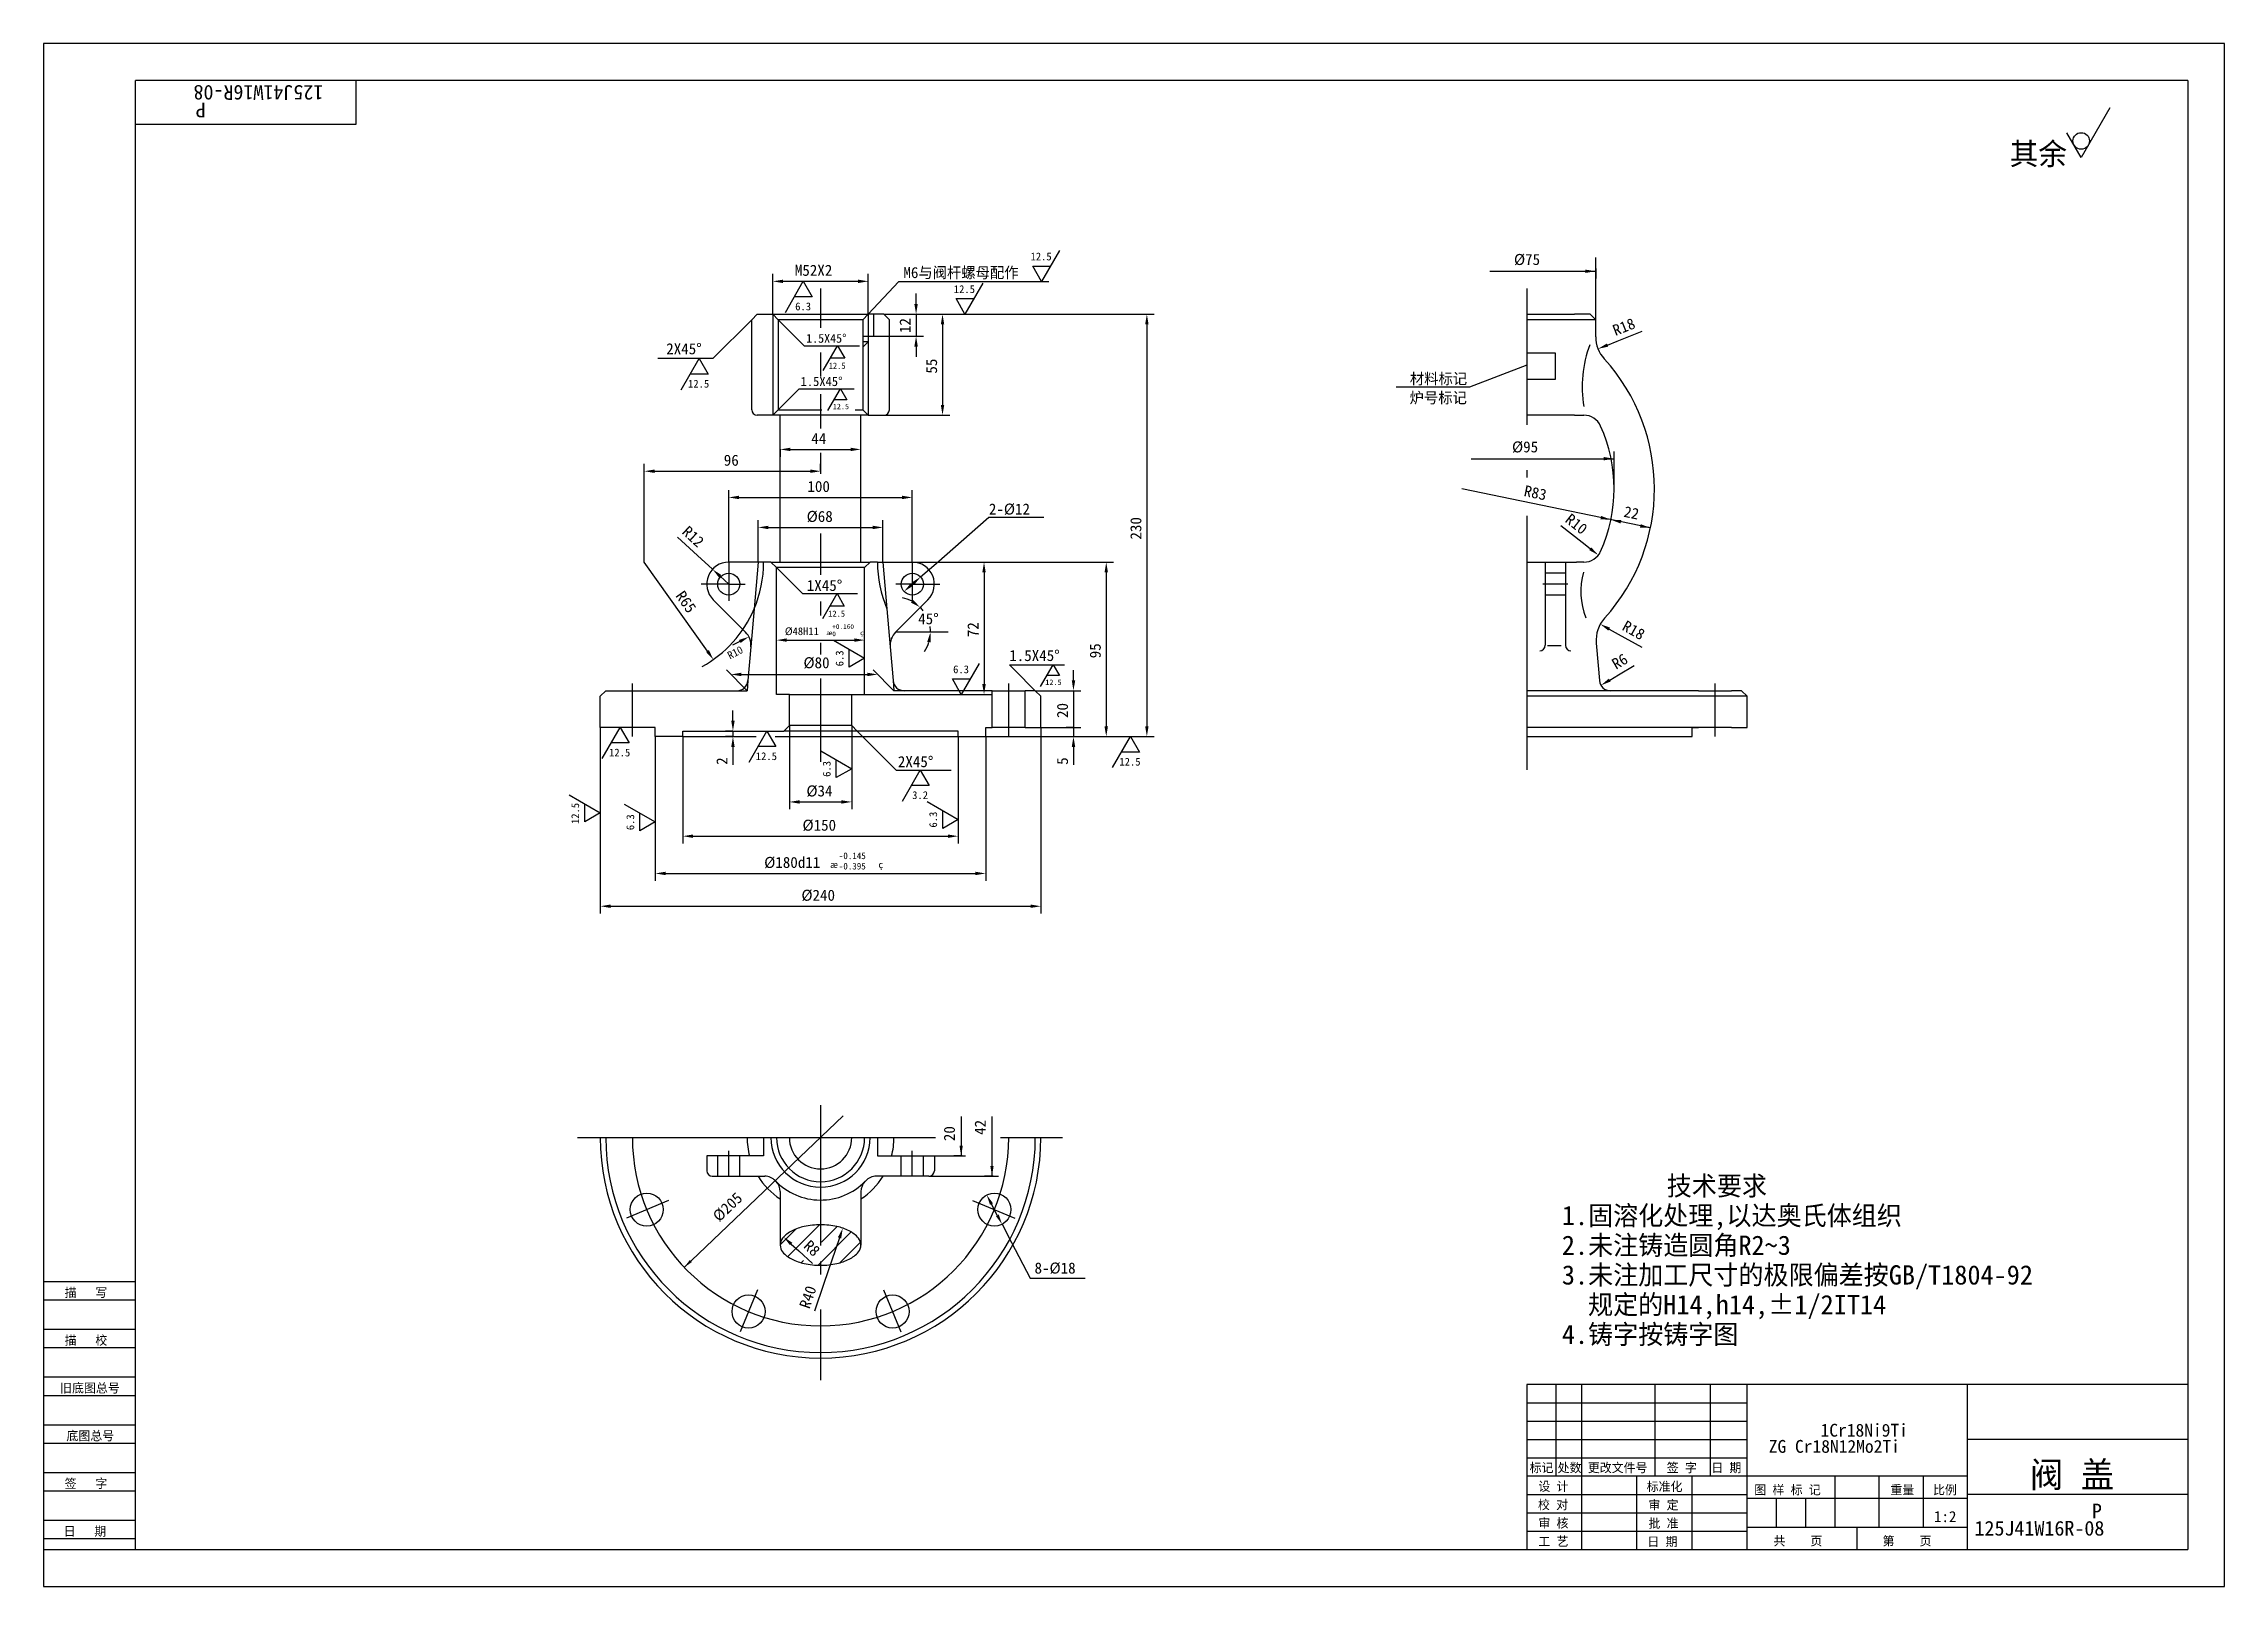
# Model space of a CAD drawing. Header units: metres. Extents: x 0 to 594, y 0 to 420.
import ezdxf

# ---------------------------------------------------------------- set-up
doc = ezdxf.new("R2010")
doc.units = ezdxf.units.M
for name, color, linetype in [('B', 3, 'Continuous'), ('C', 6, 'Continuous'), ('D', 1, 'Continuous'), ('FL', 5, 'Continuous'), ('T', 7, 'Continuous'), ('TL', 4, 'Continuous')]:
    doc.layers.add(name, color=color, linetype=linetype)

# ---------------------------------------------------------------- blocks, each defined once
blk = doc.blocks.new('TUKUN2')
at = {"layer": 'FL'}
for p, q in [((0, 420), (0, 0)), ((594, 420), (0, 420)), ((594, 0), (594, 420)), ((0, 78), (25, 78)), ((0, 70), (25, 70)), ((0, 65), (25, 65)), ((0, 57), (25, 57)), ((412, 30), (412, 55)), ((419, 10), (419, 55)), ((439, 30), (439, 55)), ((454, 30), (454, 55)), ((0, 52), (25, 52)), ((404, 50), (464, 50)), ((0, 44), (25, 44)), ((404, 45), (464, 45)), ((0, 39), (25, 39)), ((404, 40), (464, 40)), ((0, 31), (25, 31)), ((404, 35), (464, 35)), ((449, 10), (449, 30)), ((0, 26), (25, 26)), ((404, 25), (464, 25)), ((0, 18), (25, 18)), ((404, 20), (464, 20)), ((0, 13), (25, 13)), ((404, 15), (464, 15)), ((0, 0), (594, 0))]:
    blk.add_line(p, q, dxfattribs=at)
at = {"layer": 'TL'}
for p, q in [((25, 10), (25, 410)), ((584, 410), (25, 410)), ((85, 410), (85, 398)), ((584, 410), (584, 10)), ((85, 398), (25, 398)), ((0, 83), (25, 83)), ((404, 55), (404, 10)), ((584, 55), (404, 55)), ((464, 10), (464, 55)), ((524, 10), (524, 55)), ((584, 40), (524, 40)), ((524, 30), (404, 30)), ((434, 10), (434, 30)), ((488, 16), (488, 30)), ((500, 16), (500, 30)), ((512, 16), (512, 30)), ((464, 24), (524, 24)), ((472, 16), (472, 24)), ((480, 16), (480, 24)), ((584, 25), (524, 25)), ((524, 16), (464, 16)), ((494, 10), (494, 16)), ((0, 10), (584, 10))]:
    blk.add_line(p, q, dxfattribs=at)
at = {"layer": 'T'}
for s, p in [('描   写', (5.74, 78.76)), ('描   校', (5.74, 65.76)), ('旧底图总号', (4.49, 52.76)), ('底图总号', (6.22, 39.76)), ('标记', (404.75, 31.07)), ('处数', (412.38, 31.07)), ('更改文件号', (420.61, 31.07)), ('签 字', (442.1, 31.07)), ('日 期', (454.23, 31.07)), ('签   字', (5.74, 26.76)), ('校 对', (407.05, 20.99)), ('设 计', (407.14, 25.99)), ('标准化', (436.65, 25.93)), ('审 定', (437.13, 20.93)), ('图 样 标 记', (465.95, 25.04)), ('重量', (503.03, 25.04)), ('比例', (514.64, 25.04)), ('审 核', (407.14, 15.99)), ('批 准', (437.13, 15.93)), ('日   期', (5.45, 13.76)), ('工 艺', (407.14, 10.99)), ('日 期', (436.84, 10.93)), ('共    页', (471.18, 11.13)), ('第    页', (500.9, 11.13))]:
    blk.add_text(s, height=2.5, dxfattribs=at).set_placement(p)

msp = doc.modelspace()

# ---------------------------------------------------------------- linework, layer by layer
for p, q in [((200.63, 93.02), (204.89, 97.28)), ((202.67, 89.76), (211.33, 98.42)), ((210.95, 87.43), (220, 96.48)), ((211.9, 93.69), (216.16, 97.95)), ((216.9, 88.08), (222.52, 93.7)), ((206.31, 88.09), (206.97, 88.76))]:
    msp.add_line(p, q)
at = {"layer": 'B'}
for p, q in [((404.01, 335.84), (411.75, 335.84)), ((411.75, 335.84), (411.75, 328.57)), ((411.75, 328.57), (404.01, 328.57)), ((194.62, 278.84), (193.53, 266.13)), ((228.62, 278.84), (229.71, 266.13)), ((414.51, 275.84), (409.01, 275.84)), ((414.51, 269.84), (409.01, 269.84)), ((183.62, 111.67), (183.62, 117.17)), ((189.62, 111.67), (189.62, 117.17)), ((233.62, 111.67), (233.62, 117.17)), ((239.62, 111.67), (239.62, 117.17))]:
    msp.add_line(p, q, dxfattribs=at)
at = {"layer": 'C'}
for p, q in [((211.62, 353.3), (211.62, 342.67)), ((404.01, 353.3), (404.01, 316.24)), ((211.62, 335.94), (211.62, 329.37)), ((211.62, 324.54), (211.62, 315.23)), ((211.62, 308.63), (211.62, 302.86)), ((404.01, 303.84), (404.01, 301.84)), ((404.01, 291.43), (404.01, 222.31)), ((211.62, 286.66), (211.62, 275.35)), ((186.62, 278.84), (186.62, 268.34)), ((236.62, 278.84), (236.62, 268.34)), ((186.62, 272.84), (179.12, 272.84)), ((186.62, 272.84), (191.12, 272.84)), ((211.62, 268.14), (211.62, 264.27)), ((236.62, 272.84), (232.12, 272.84)), ((236.62, 272.84), (244.12, 272.84)), ((415.2, 272.84), (408.35, 272.84)), ((211.62, 256.83), (211.62, 253.74)), ((160.37, 231.34), (160.37, 245.78)), ((211.62, 247.17), (211.62, 224.51)), ((262.87, 231.34), (262.87, 245.78)), ((455.26, 231.34), (455.26, 245.78)), ((211.62, 130.99), (211.62, 92.8)), ((145.43, 122.17), (242.95, 122.17)), ((260.64, 122.17), (277.54, 122.17)), ((186.62, 111.67), (186.62, 118.56)), ((236.62, 111.67), (236.62, 118.56)), ((170.22, 105.02), (158.73, 100.27)), ((253.03, 105.02), (264.52, 100.27)), ((211.62, 88.46), (211.62, 84.94)), ((194.47, 80.77), (189.72, 69.28)), ((228.77, 80.77), (233.53, 69.28)), ((211.62, 75.38), (211.62, 56.13))]:
    msp.add_line(p, q, dxfattribs=at)
msp.add_arc((211.62, 122.17), 51.25, 180, 0, dxfattribs=at)
at = {"layer": 'D'}
for p, q in [((562.81, 402.52), (555, 389)), ((562.81, 402.52), (555, 389)), ((555, 389), (551.1, 395.76)), ((555, 389), (551.1, 395.76)), ((276.72, 363.67), (271.85, 355.22)), ((198.62, 346.34), (198.62, 357.29)), ((224.62, 346.34), (224.62, 357.29)), ((269.41, 359.45), (274.28, 359.45)), ((271.85, 355.22), (269.41, 359.45)), ((393.96, 358.03), (422.76, 358.03)), ((422.76, 344.84), (422.76, 361.75)), ((422.76, 358.8), (422.76, 356.03)), ((201.42, 355.29), (221.82, 355.29)), ((202.05, 346.84), (206.93, 355.29)), ((209.37, 351.06), (204.49, 351.06)), ((206.93, 355.29), (209.37, 351.06)), ((224.62, 346.34), (232.96, 355.22)), ((232.96, 355.22), (273.8, 355.22)), ((237.64, 349.14), (237.64, 351.94)), ((250.96, 346.34), (248.52, 350.57)), ((248.52, 350.57), (253.4, 350.57)), ((255.83, 354.79), (250.96, 346.34)), ((192.87, 344.84), (182.27, 334.24)), ((200.12, 344.84), (207.19, 337.77)), ((228.87, 346.34), (239.64, 346.34)), ((237.64, 346.34), (237.64, 340.34)), ((239.64, 346.34), (246.85, 346.34)), ((246.85, 346.34), (302.5, 346.34)), ((226.12, 340.34), (239.64, 340.34)), ((244.85, 343.54), (244.85, 321.64)), ((300.5, 343.54), (300.5, 234.14)), ((425.99, 337.94), (428.6, 338.97)), ((428.6, 338.97), (435.46, 341.68)), ((182.27, 334.24), (167.27, 334.24)), ((173.69, 325.79), (178.57, 334.24)), ((178.57, 334.24), (181, 330.01)), ((207.19, 337.77), (222.19, 337.77)), ((212.36, 331.01), (216.26, 337.77)), ((218.22, 334.39), (214.31, 334.39)), ((216.26, 337.77), (218.22, 334.39)), ((237.64, 337.54), (237.64, 334.74)), ((181, 330.01), (176.13, 330.01)), ((404.01, 332.42), (388.42, 326.47)), ((200.12, 320.34), (205.78, 326)), ((205.78, 326), (220.78, 326)), ((213.65, 320.08), (217.06, 326)), ((218.77, 323.04), (215.36, 323.04)), ((217.06, 326), (218.77, 323.04)), ((388.42, 326.47), (368.42, 326.47)), ((228.87, 318.84), (246.85, 318.84)), ((200.62, 309.64), (200.62, 307.53)), ((203.42, 309.53), (219.82, 309.53)), ((222.62, 309.53), (222.62, 311.53)), ((427.76, 305.01), (427.76, 309)), ((163.62, 283.34), (163.62, 305.59)), ((166.42, 303.59), (208.82, 303.59)), ((211.62, 303.59), (211.62, 305.59)), ((388.83, 307), (427.76, 307)), ((427.76, 298.84), (427.76, 307)), ((186.62, 278.84), (186.62, 298.45)), ((236.62, 278.84), (236.62, 298.45)), ((437.66, 288.15), (386.26, 298.84)), ((189.42, 296.45), (233.82, 296.45)), ((243.09, 278.51), (257.45, 291.09)), ((257.45, 291.09), (272.45, 291.09)), ((178.08, 280.69), (172.65, 285.68)), ((194.62, 278.84), (194.62, 290.29)), ((197.42, 288.29), (225.82, 288.29)), ((228.62, 278.84), (228.62, 290.29)), ((419.06, 284.21), (413.26, 288.76)), ((163.62, 278.84), (163.62, 283.34)), ((182.21, 276.9), (178.08, 280.69)), ((421.27, 282.48), (419.06, 284.21)), ((180.82, 254.63), (163.62, 278.84)), ((184.27, 275.01), (186.62, 272.84)), ((199.62, 277.34), (206.69, 270.27)), ((236.62, 278.84), (258.15, 278.84)), ((238.88, 274.82), (243.09, 278.51)), ((256.15, 276.04), (256.15, 245.64)), ((258.15, 278.84), (291.44, 278.84)), ((289.44, 276.04), (289.44, 234.14)), ((206.69, 270.27), (221.69, 270.27)), ((212.2, 263.51), (216.11, 270.27)), ((216.11, 270.27), (218.06, 266.89)), ((236.77, 272.97), (236.47, 272.71)), ((218.06, 266.89), (214.16, 266.89)), ((189.63, 257.25), (187.67, 256.24)), ((199.62, 257.51), (199.62, 259.61)), ((202.42, 257.61), (220.82, 257.61)), ((215.17, 257.58), (223.62, 252.7)), ((223.62, 257.61), (223.62, 259.61)), ((232.11, 259.84), (246.37, 259.84)), ((426.45, 260.6), (428.89, 259.24)), ((428.89, 259.24), (435.34, 255.65)), ((191.62, 243.84), (185.97, 249.5)), ((219.4, 250.26), (219.4, 255.14)), ((223.62, 252.7), (219.4, 250.26)), ((231.62, 243.84), (225.97, 249.5)), ((254.84, 251.29), (249.96, 242.84)), ((264.47, 249.5), (263.05, 250.91)), ((263.05, 250.91), (278.05, 250.91)), ((270.12, 243.84), (264.47, 249.5)), ((271.55, 245), (274.97, 250.91)), ((274.97, 250.91), (276.68, 247.96)), ((429, 248.17), (433.25, 250.7)), ((188.87, 243.84), (191.62, 243.84)), ((190, 248.27), (224.4, 248.27)), ((191.86, 246.59), (191.62, 243.84)), ((231.39, 246.59), (231.62, 243.84)), ((234.38, 243.84), (231.62, 243.84)), ((249.96, 242.84), (247.52, 247.07)), ((247.52, 247.07), (252.4, 247.07)), ((270.12, 243.84), (282.51, 243.84)), ((276.68, 247.96), (273.26, 247.96)), ((280.51, 246.64), (280.51, 249.44)), ((280.51, 243.84), (280.51, 233.84)), ((426.59, 246.74), (429, 248.17)), ((187.76, 235.64), (187.76, 238.44)), ((223.62, 242.84), (258.15, 242.84)), ((151.62, 233.84), (151.62, 183.16)), ((152.17, 225.39), (157.05, 233.84)), ((157.05, 233.84), (159.49, 229.62)), ((187.76, 232.84), (185.76, 232.84)), ((187.76, 232.84), (187.76, 231.34)), ((192.14, 224.39), (197.01, 232.84)), ((197.01, 232.84), (199.45, 228.62)), ((203.12, 234.34), (203.12, 211.56)), ((220.12, 234.34), (220.12, 211.56)), ((221.62, 232.84), (232.23, 222.24)), ((271.62, 233.84), (271.62, 183.16)), ((271.62, 233.84), (282.51, 233.84)), ((280.51, 233.84), (278.51, 233.84)), ((280.51, 233.84), (280.51, 231.34)), ((159.49, 229.62), (154.61, 229.62)), ((166.62, 231.34), (166.62, 192.09)), ((174.12, 231.34), (174.12, 202.23)), ((187.76, 231.34), (185.76, 231.34)), ((187.76, 228.54), (187.76, 225.74)), ((187.76, 225.74), (187.76, 223.65)), ((199.45, 228.62), (194.57, 228.62)), ((211.67, 227.49), (220.12, 222.61)), ((249.12, 231.34), (249.12, 202.23)), ((256.62, 231.34), (256.62, 192.09)), ((256.62, 231.34), (282.51, 231.34)), ((280.51, 228.54), (280.51, 225.74)), ((280.51, 225.74), (280.51, 223.65)), ((282.51, 231.34), (291.44, 231.34)), ((291.17, 222.89), (296.05, 231.34)), ((291.44, 231.34), (302.5, 231.34)), ((298.49, 227.12), (293.61, 227.12)), ((296.05, 231.34), (298.49, 227.12)), ((215.9, 220.17), (215.9, 225.05)), ((220.12, 222.61), (215.9, 220.17)), ((232.23, 222.24), (247.23, 222.24)), ((233.91, 213.79), (238.79, 222.24)), ((238.79, 222.24), (241.23, 218.01)), ((143.17, 215.45), (151.62, 210.57)), ((241.23, 218.01), (236.35, 218.01)), ((147.4, 208.13), (147.4, 213.01)), ((151.62, 210.57), (147.4, 208.13)), ((158.17, 212.98), (166.62, 208.1)), ((162.4, 205.66), (162.4, 210.54)), ((166.62, 208.1), (162.4, 205.66)), ((205.92, 213.56), (217.32, 213.56)), ((240.67, 213.68), (249.12, 208.8)), ((244.9, 206.36), (244.9, 211.24)), ((249.12, 208.8), (244.9, 206.36)), ((176.92, 204.23), (246.32, 204.23)), ((169.42, 194.09), (253.82, 194.09)), ((154.42, 185.16), (268.82, 185.16)), ((174.49, 86.85), (217.81, 128.06)), ((249.92, 127.91), (249.92, 117.17)), ((258.32, 127.91), (258.32, 111.67)), ((242.62, 117.17), (251.07, 117.17)), ((250.21, 117.17), (247.92, 117.17)), ((241.12, 111.67), (260.05, 111.67)), ((258.61, 111.67), (256.32, 111.67)), ((259.76, 101.06), (258.19, 104.07)), ((261.06, 98.57), (263.65, 93.61)), ((203.63, 93.2), (205.69, 91.31)), ((205.69, 91.31), (209.43, 87.86)), ((216.79, 94.88), (212.56, 82.42)), ((263.65, 93.61), (268.72, 83.91)), ((268.72, 83.91), (283.72, 83.91)), ((212.56, 82.42), (210.01, 74.9))]:
    msp.add_line(p, q, dxfattribs=at)
msp.add_circle((555, 393.51), 2.25, dxfattribs=at)
msp.add_circle((555, 393.51), 2.25, dxfattribs=at)
for centre, radius, start, end in [((232.11, 259.84), 9.45, 62.04, 79.09), ((163.62, 278.84), 32.5, 298.95, 336.97), ((232.11, 259.84), 9.45, 37.5, 45), ((232.11, 259.84), 9.45, 325.91, 342.96), ((232.11, 259.84), 9.45, 0, 9.06)]:
    msp.add_arc(centre, radius, start, end, dxfattribs=at)
for points in [[(419.96, 358.48), (422.76, 358.03), (419.96, 357.58)], [(201.42, 355.75), (201.42, 354.82), (198.62, 355.29)], [(221.82, 355.75), (221.82, 354.82), (224.62, 355.29)], [(237.17, 349.14), (238.11, 349.14), (237.64, 346.34)], [(244.38, 343.54), (245.31, 343.54), (244.85, 346.34)], [(300.04, 343.54), (300.97, 343.54), (300.5, 346.34)], [(237.17, 337.54), (238.11, 337.54), (237.64, 340.34)], [(426.16, 337.51), (425.82, 338.37), (423.39, 336.91)], [(244.38, 321.64), (245.31, 321.64), (244.85, 318.84)], [(203.42, 309.99), (203.42, 309.06), (200.62, 309.53)], [(219.82, 309.99), (219.82, 309.06), (222.62, 309.53)], [(166.42, 304.06), (166.42, 303.13), (163.62, 303.59)], [(208.82, 304.06), (208.82, 303.13), (211.62, 303.59)], [(424.96, 307.45), (427.76, 307), (424.96, 306.55)], [(189.42, 296.92), (189.42, 295.99), (186.62, 296.45)], [(233.82, 296.92), (233.82, 295.99), (236.62, 296.45)], [(424.05, 290.5), (424.24, 291.42), (426.89, 290.39)], [(197.42, 288.75), (197.42, 287.82), (194.62, 288.29)], [(225.82, 288.75), (225.82, 287.82), (228.62, 288.29)], [(429.73, 290.28), (429.54, 289.36), (426.89, 290.39)], [(435.01, 289.18), (434.82, 288.26), (437.66, 288.15)], [(420.98, 282.12), (421.55, 282.85), (423.47, 280.76)], [(183.95, 274.66), (184.58, 275.35), (182.21, 276.9)], [(237.08, 272.62), (236.47, 273.32), (238.88, 274.82)], [(255.68, 276.04), (256.62, 276.04), (256.15, 278.84)], [(288.97, 276.04), (289.9, 276.04), (289.44, 278.84)], [(236.78, 272.36), (236.17, 273.06), (234.37, 270.86)], [(236.82, 268.56), (236.26, 267.81), (238.79, 266.52)], [(426.22, 260.19), (426.68, 261.01), (424, 261.96)], [(189.84, 256.83), (189.41, 257.66), (192.12, 258.53)], [(202.42, 258.08), (202.42, 257.15), (199.62, 257.61)], [(220.82, 258.08), (220.82, 257.15), (223.62, 257.61)], [(240.68, 257.14), (241.61, 257.01), (241.56, 259.84)], [(180.44, 254.36), (181.2, 254.9), (182.44, 252.34)], [(190, 248.73), (190, 247.8), (187.2, 248.27)], [(224.4, 248.73), (224.4, 247.8), (227.2, 248.27)], [(255.68, 245.64), (256.62, 245.64), (256.15, 242.84)], [(280.05, 246.64), (280.98, 246.64), (280.51, 243.84)], [(426.83, 246.34), (426.35, 247.14), (424.18, 245.31)], [(187.29, 235.64), (188.23, 235.64), (187.76, 232.84)], [(288.97, 234.14), (289.9, 234.14), (289.44, 231.34)], [(300.04, 234.14), (300.97, 234.14), (300.5, 231.34)], [(187.29, 228.54), (188.23, 228.54), (187.76, 231.34)], [(280.05, 228.54), (280.98, 228.54), (280.51, 231.34)], [(205.92, 214.02), (205.92, 213.09), (203.12, 213.56)], [(217.32, 214.02), (217.32, 213.09), (220.12, 213.56)], [(176.92, 204.69), (176.92, 203.76), (174.12, 204.23)], [(246.32, 204.69), (246.32, 203.76), (249.12, 204.23)], [(169.42, 194.55), (169.42, 193.62), (166.62, 194.09)], [(253.82, 194.55), (253.82, 193.62), (256.62, 194.09)], [(154.42, 185.63), (154.42, 184.7), (151.62, 185.16)], [(268.82, 185.63), (268.82, 184.7), (271.62, 185.16)], [(250.37, 119.97), (249.92, 117.17), (249.47, 119.97)], [(258.77, 114.47), (258.32, 111.67), (257.87, 114.47)], [(257.77, 103.85), (258.6, 104.28), (256.89, 106.55)], [(259.35, 100.84), (260.17, 101.27), (261.06, 98.57)], [(203.31, 92.86), (203.94, 93.55), (201.57, 95.1)], [(217.23, 94.73), (216.34, 95.03), (217.69, 97.53)], [(176.01, 88.84), (174.49, 86.85), (176.55, 88.27)]]:
    msp.add_solid(points, dxfattribs=at)
at = {"layer": 'FL'}
for p, q in [((198.62, 346.34), (198.62, 318.84)), ((226.12, 340.34), (226.12, 346.34)), ((224.62, 338.84), (224.62, 318.84))]:
    msp.add_line(p, q, dxfattribs=at)
at = {"layer": 'TL'}
for p, q in [((192.87, 344.84), (194.37, 346.34)), ((192.87, 320.34), (192.87, 344.84)), ((194.37, 346.34), (198.62, 346.34)), ((198.62, 346.34), (224.62, 346.34)), ((200.12, 344.84), (198.62, 346.34)), ((200.12, 344.84), (200.12, 320.34)), ((223.12, 344.84), (200.12, 344.84)), ((223.12, 344.84), (224.62, 346.34)), ((223.12, 344.84), (223.12, 337.34)), ((224.62, 346.34), (224.62, 338.84)), ((228.87, 346.34), (224.62, 346.34)), ((230.37, 344.84), (228.87, 346.34)), ((230.37, 320.34), (230.37, 344.84)), ((404.01, 346.34), (417.01, 346.34)), ((422.76, 344.84), (404.01, 344.84)), ((421.26, 346.34), (417.01, 346.34)), ((422.76, 344.84), (421.26, 346.34)), ((422.76, 340.22), (422.76, 344.84)), ((223.12, 340.34), (226.12, 340.34)), ((224.62, 338.84), (223.12, 337.34)), ((224.62, 338.84), (223.12, 338.84)), ((223.12, 337.34), (223.12, 320.34)), ((198.62, 318.84), (194.37, 318.84)), ((200.12, 320.34), (198.62, 318.84)), ((224.62, 318.84), (198.62, 318.84)), ((200.12, 320.34), (211.99, 320.34)), ((200.62, 278.84), (200.62, 318.84)), ((221.03, 320.34), (223.12, 320.34)), ((222.62, 278.84), (222.62, 318.84)), ((223.12, 320.34), (224.62, 318.84)), ((224.62, 318.84), (228.87, 318.84)), ((417.01, 318.84), (404.01, 318.84)), ((417.01, 318.84), (419.54, 318.84)), ((196.12, 278.84), (186.62, 278.84)), ((198.12, 278.84), (196.12, 278.84)), ((198.12, 278.84), (225.12, 278.84)), ((199.62, 277.34), (198.12, 278.84)), ((223.62, 277.34), (199.62, 277.34)), ((199.62, 242.84), (199.62, 277.34)), ((223.62, 277.34), (225.12, 278.84)), ((223.62, 242.84), (223.62, 277.34)), ((227.12, 278.84), (225.12, 278.84)), ((227.12, 278.84), (236.62, 278.84)), ((404.01, 278.84), (417.51, 278.84)), ((409.01, 278.84), (409.01, 256.21)), ((414.51, 278.84), (414.51, 256.21)), ((419.54, 278.84), (417.51, 278.84)), ((191.2, 259.78), (182.38, 268.6)), ((232.04, 259.78), (240.87, 268.6)), ((193.53, 266.13), (192.65, 255.81)), ((229.71, 266.13), (230.6, 255.81)), ((192.65, 255.81), (191.86, 246.59)), ((230.6, 255.81), (231.39, 246.59)), ((409.59, 256.18), (413.38, 256.18)), ((422.9, 256.81), (422.98, 255.81)), ((422.98, 255.81), (423.77, 246.59)), ((153.12, 243.84), (151.62, 242.34)), ((153.12, 243.84), (188.87, 243.84)), ((258.37, 243.84), (234.38, 243.84)), ((258.37, 233.84), (258.37, 243.84)), ((258.37, 243.84), (267.37, 243.84)), ((267.37, 233.84), (267.37, 243.84)), ((270.12, 243.84), (267.37, 243.84)), ((270.12, 243.84), (271.62, 242.34)), ((450.76, 243.84), (404.01, 243.84)), ((450.76, 243.84), (459.76, 243.84)), ((462.51, 243.84), (459.76, 243.84)), ((462.51, 243.84), (464.01, 242.34)), ((151.62, 233.84), (151.62, 242.34)), ((203.12, 242.84), (199.62, 242.84)), ((203.12, 242.84), (220.12, 242.84)), ((203.12, 234.34), (203.12, 242.84)), ((220.12, 242.84), (223.62, 242.84)), ((220.12, 234.34), (220.12, 242.84)), ((271.62, 233.84), (271.62, 242.34)), ((464.01, 242.34), (404.01, 242.34)), ((464.01, 233.84), (464.01, 242.34)), ((166.62, 233.84), (151.62, 233.84)), ((166.62, 231.34), (166.62, 233.84)), ((174.12, 232.84), (201.62, 232.84)), ((174.12, 231.34), (174.12, 232.84)), ((201.62, 232.84), (203.12, 234.34)), ((221.62, 232.84), (201.62, 232.84)), ((220.12, 234.34), (203.12, 234.34)), ((221.62, 232.84), (220.12, 234.34)), ((249.12, 232.84), (221.62, 232.84)), ((249.12, 231.34), (249.12, 232.84)), ((256.62, 231.34), (256.62, 233.84)), ((256.62, 233.84), (258.37, 233.84)), ((267.37, 233.84), (258.37, 233.84)), ((267.37, 233.84), (271.62, 233.84)), ((459.76, 233.84), (404.01, 233.84)), ((449.01, 233.84), (450.76, 233.84)), ((449.01, 231.34), (449.01, 233.84)), ((459.76, 233.84), (464.01, 233.84)), ((174.12, 231.34), (166.62, 231.34)), ((174.12, 231.34), (194.13, 231.34)), ((199.25, 231.34), (249.12, 231.34)), ((249.12, 231.34), (256.62, 231.34)), ((404.01, 231.34), (441.51, 231.34)), ((441.51, 231.34), (449.01, 231.34)), ((196.12, 122.17), (196.12, 117.17)), ((227.12, 122.17), (227.12, 117.17)), ((196.12, 117.17), (180.62, 117.17)), ((180.62, 117.17), (180.62, 113.17)), ((227.12, 117.17), (242.62, 117.17)), ((242.62, 117.17), (242.62, 113.17)), ((182.12, 111.67), (196.43, 111.67)), ((200.62, 107.48), (200.62, 92.92)), ((222.62, 107.48), (222.62, 92.92)), ((241.12, 111.67), (226.81, 111.67))]:
    msp.add_line(p, q, dxfattribs=at)
msp.add_lwpolyline([(211.62, 87.42, 0.05), (216.07, 87.88, 0.06), (219.4, 89.04, 0.1), (221.95, 91.06, 0.17), (222.62, 92.92, 0.17), (221.95, 94.79, 0.1), (219.4, 96.81, 0.06), (216.07, 97.97, 0.05), (211.62, 98.42, 0.05), (207.18, 97.97, 0.06), (203.85, 96.81, 0.1), (201.3, 94.79, 0.17), (200.62, 92.92, 0.17), (201.3, 91.06, 0.1), (203.85, 89.04, 0.06), (207.18, 87.88, 0.05)], format="xyb", close=True, dxfattribs=at)
for centre, radius in [((186.62, 272.84), 3), ((236.62, 272.84), 3), ((164.27, 102.56), 4.5), ((258.97, 102.56), 4.5), ((192.01, 74.83), 4.5), ((231.24, 74.83), 4.5)]:
    msp.add_circle(centre, radius, dxfattribs=at)
for centre, radius, start, end in [((431.76, 340.22), 9, 180, 222.28), ((451.75, 326.54), 32.69, 159.42, 189.44), ((386.26, 298.84), 52.5, 317.86, 42.28), ((194.37, 320.34), 1.5, 180, 270), ((228.87, 320.34), 1.5, 270, 0), ((419.54, 313.84), 5, 24.27, 90), ((386.26, 298.84), 41.5, 335.73, 24.27), ((419.54, 283.84), 5, 270, 335.73), ((186.62, 272.84), 6, 90, 225), ((163.62, 278.84), 32.5, 336.97, 0), ((259.62, 278.84), 32.5, 180, 203.03), ((236.62, 272.84), 6, 315, 90), ((437.68, 270.88), 19.01, 164.03, 202.12), ((431.87, 257.58), 9, 137.86, 184.9), ((187.67, 256.24), 5, 355.1, 45), ((235.58, 256.24), 5, 135, 184.9), ((407.51, 256.21), 1.5, 270, 360), ((416.01, 256.21), 1.5, 180, 270), ((188.87, 246.84), 3, 270, 355.1), ((234.38, 246.84), 3, 184.9, 270), ((426.76, 246.84), 3, 184.9, 270), ((211.62, 122.17), 60, 180, 0), ((211.62, 122.17), 58.5, 180, 0), ((211.62, 122.17), 20, 180, 194.48), ((211.62, 122.17), 13.5, 180, 0), ((211.62, 122.17), 12, 180, 0), ((211.62, 122.17), 8.5, 180, 0), ((211.62, 122.17), 20, 345.52, 0), ((182.12, 113.17), 1.5, 180, 270), ((241.12, 113.17), 1.5, 270, 0), ((211.62, 122.17), 20, 211.67, 236.63), ((196.43, 107.67), 4, 43.67, 90), ((211.62, 122.17), 17, 223.67, 315.58), ((196.62, 107.48), 4, 0, 44.42), ((211.62, 122.17), 20, 303.37, 328.33), ((226.62, 107.48), 4, 135.58, 180), ((211.62, 122.17), 17, 315.58, 316.33), ((226.81, 107.67), 4, 90, 136.33)]:
    msp.add_arc(centre, radius, start, end, dxfattribs=at)

# ---------------------------------------------------------------- block references
at = {"layer": 'D'}
msp.add_blockref('TUKUN2', (0, 0), dxfattribs=at)

# ---------------------------------------------------------------- texts
for s, height, rotation, p in [('125J41W16R-08', 4, 180, (76.2, 408.68)), ('P', 4, 180, (44.13, 403.91)), ('12', 3, 90, (236.14, 341.2)), ('R18', 3, 21.55, (428.13, 340.4)), ('55', 3, 90, (243.35, 330.16)), ('R83', 3, 348.25, (403.03, 296.88)), ('R10', 3, 321.91, (414.18, 289.94)), ('22', 3, 348.25, (430.2, 291.23)), ('R12', 3, 317.42, (173.67, 286.78)), ('230', 3, 90, (299, 284.98)), ('R65', 3, 305.38, (171.98, 269.66)), ('72', 3, 90, (254.65, 258.41)), ('R18', 3, 330.89, (429.7, 260.5)), ('R10', 2.1, 27.2, (186.94, 252.33)), ('95', 3, 90, (287.94, 252.66)), ('6.3', 2.12, 90, (217.86, 250.48)), ('R6', 3, 30.71, (428.31, 249.51)), ('20', 3, 90, (279.01, 236.41)), ('2', 3, 90, (186.26, 223.65)), ('6.3', 2.12, 90, (214.36, 220.38)), ('5', 3, 90, (279.01, 223.65)), ('12.5', 2.12, 90, (145.86, 207.53)), ('6.3', 2.12, 90, (160.86, 205.87)), ('6.3', 2.12, 90, (243.36, 206.58)), ('20', 3, 90, (248.21, 121.21)), ('42', 3, 90, (256.6, 122.91)), ('%%C205', 3, 43.57, (183.99, 99.06)), ('R8', 3, 317.34, (206.77, 92.35)), ('R40', 3, 71.26, (208.59, 75.38))]:
    msp.add_text(s, height=height, rotation=rotation, dxfattribs=at).set_placement(p)
for s, height, p in [('其余', 6, (535.53, 387)), ('其余', 6, (535.53, 387)), ('12.5', 2.12, (268.81, 360.99)), ('%%C75', 3, (400.5, 359.74)), ('M52X2', 3, (204.62, 356.79)), ('M6与阀杆螺母配作', 3, (234.19, 356.18)), ('12.5', 2.12, (247.92, 352.1)), ('6.3', 2.12, (204.71, 347.4)), ('1.5X45%%D', 2.4, (207.7, 338.57)), ('2X45%%D', 3, (169.59, 335.42)), ('12.5', 1.7, (213.84, 331.46)), ('12.5', 2.12, (175.53, 326.35)), ('1.5X45%%D', 2.5, (206.19, 326.78)), ('材料标记', 3, (372.14, 327.29)), ('12.5', 1.49, (214.94, 320.48)), ('炉号标记', 3, (372.06, 322.1)), ('44', 3, (209.12, 311.03)), ('%%C95', 3, (399.97, 308.72)), ('96', 3, (185.27, 305.09)), ('100', 3, (208.05, 297.95)), ('%%C68', 3, (207.84, 289.79)), ('2-%%C12', 3, (257.48, 291.79)), ('1X45%%D', 3, (207.87, 271)), ('12.5', 1.7, (213.68, 263.96)), ('+0.160', 1.26, (214.82, 260.66)), ('45%%d', 3, (238.21, 261.91)), ('%%C48H11', 2.1, (201.89, 258.98)), ('%%230', 1.26, (213.14, 258.98)), ('0', 1.26, (214.82, 258.68)), ('%%231', 1.26, (222.38, 258.98)), ('%%C80', 3, (206.97, 249.96)), ('6.3', 2.12, (247.73, 248.6)), ('1.5X45%%D', 3, (263.02, 251.92)), ('12.5', 1.49, (272.84, 245.39)), ('12.5', 2.12, (154.02, 225.95)), ('12.5', 2.12, (193.98, 224.95)), ('2X45%%d', 3, (232.68, 223.02)), ('12.5', 2.12, (293.02, 223.45)), ('%%C34', 3, (207.77, 215.06)), ('3.2', 2.12, (236.57, 214.35)), ('%%C150', 3, (206.7, 205.73)), ('%%C180d11', 3, (196.27, 195.59)), ('%%230', 1.8, (214.2, 195.59)), ('-0.145', 1.8, (216.6, 197.99)), ('-0.395', 1.8, (216.6, 195.17)), ('%%231', 1.8, (227.4, 195.59)), ('%%C240', 3, (206.41, 186.66)), ('        技术要求', 5.25, (413.54, 106.42)), ('1.固溶化处理,以达奥氏体组织', 5.25, (413.54, 98.34)), ('2.未注铸造圆角R2%%1263', 5.25, (413.54, 90.25)), ('8-%%C18', 3, (269.91, 85.16)), ('3.未注加工尺寸的极限偏差按GB/T1804-92', 5.25, (413.54, 82.17)), ('  规定的H14,h14,%%P1/2IT14', 5.25, (413.54, 74.08)), ('4.铸字按铸字图', 5.25, (413.54, 66)), ('1Cr18Ni9Ti', 3.5, (484, 40.76)), ('ZG Cr18N12Mo2Ti', 3.5, (469.9, 36.36)), ('阀 盖', 7, (541.01, 26.93)), ('1:2', 3, (514.89, 17.49)), ('125J41W16R-08', 4, (525.93, 13.82)), ('P', 4, (557.91, 18.52))]:
    msp.add_text(s, height=height, dxfattribs=at).set_placement(p)

doc.saveas('drawing.dxf')
